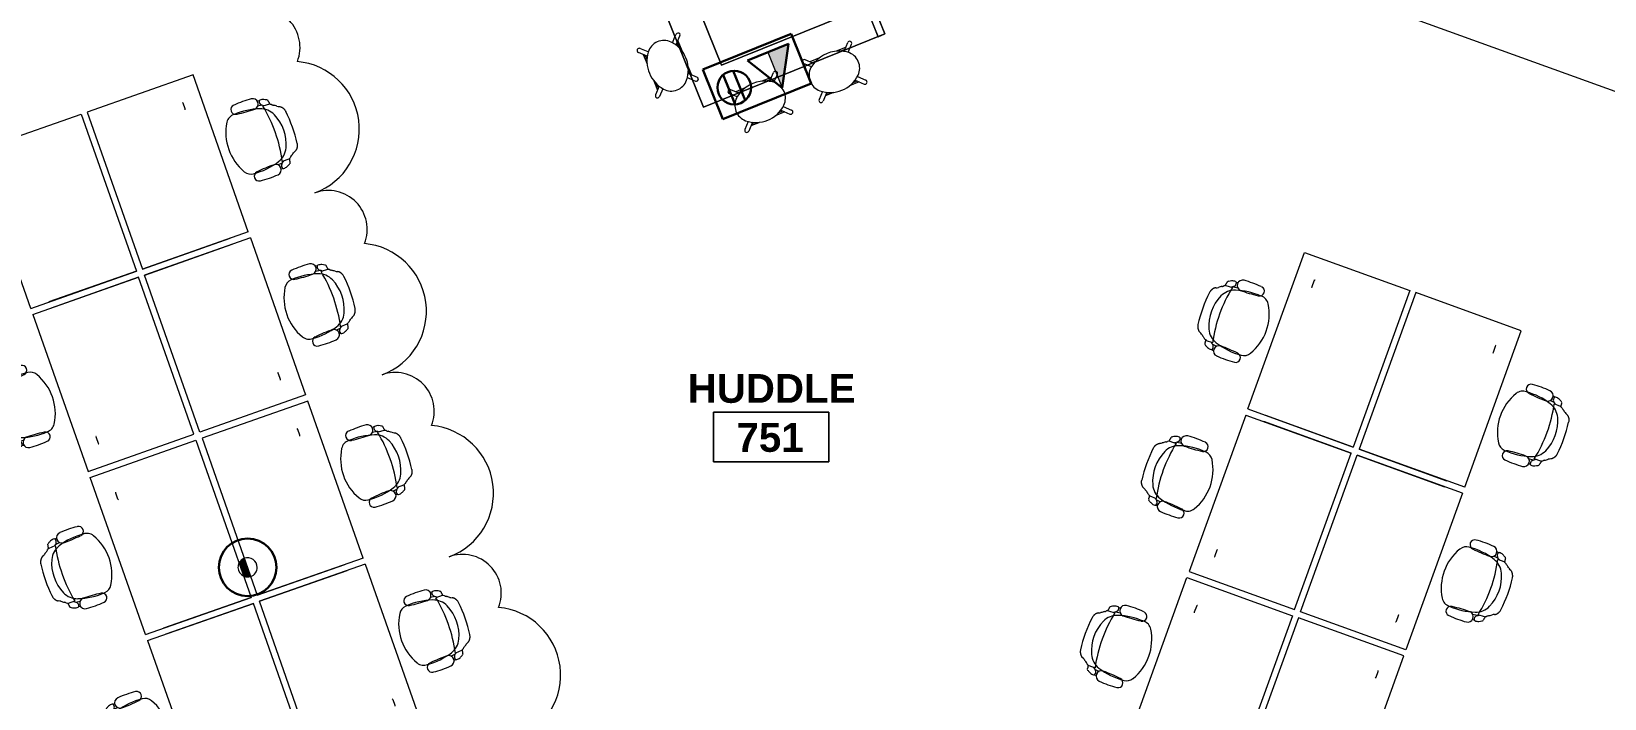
# Model space of a CAD drawing. Header units: inches. Extents: x -2349 to 1043, y -456 to 2193.
# Drawn here: x -1493.8 to -1002.6, y 446.9 to 655.2 of the extents above; entities that cross this region are included whole.
import ezdxf

# ---------------------------------------------------------------- set-up
doc = ezdxf.new("R2010")
doc.units = ezdxf.units.IN
doc.header["$MEASUREMENT"] = 0
for name, color, linetype, lineweight in [('A-ANNO-NOTE', 131, 'Continuous', 30), ('A-AREA-IDEN', 2, 'Continuous', 9), ('A-DETL-GENF', 92, 'Continuous', 9), ('E-ELEC-FIXT', 91, 'Continuous', 9), ('G-ANNO-REVC', 71, 'Continuous', 9), ('I-FURN', 30, 'Continuous', 9), ('Q-CASE', 31, 'Continuous', 9)]:
    doc.layers.add(name, color=color, linetype=linetype, lineweight=lineweight)
doc.styles.add('Swis721 Lt BT_B', font='', dxfattribs={"height": 9})
doc.styles.get('Swis721 Lt BT_B').set_extended_font_data('Swis721 Lt BT', bold=True)

# ---------------------------------------------------------------- blocks, each defined once
blk = doc.blocks.new('Casework 23 - Casework 3-8037858-7TH FLOOR POWER _ SIGNAL')
at = {"layer": 'I-FURN'}
for p, q in [((-1301.04, 679.14), (-1324.38, 669.71)), ((-1324.38, 669.71), (-1301.04, 679.14)), ((-1301.04, 679.14), (-1324.38, 669.71)), ((-1324.38, 669.71), (-1301.04, 679.14)), ((-1300.19, 677.03), (-1301.04, 679.14)), ((-1301.04, 679.14), (-1300.19, 677.03)), ((-1287.66, 646.01), (-1301.04, 679.14)), ((-1301.04, 679.14), (-1287.66, 646.01)), ((-1323.53, 667.6), (-1300.19, 677.03)), ((-1314.1, 671.41), (-1300.19, 677.03)), ((-1300.19, 677.03), (-1314.1, 671.41)), ((-1300.19, 677.03), (-1314.1, 671.41)), ((-1300.19, 677.03), (-1287.66, 646.01)), ((-1287.66, 646.01), (-1300.19, 677.03)), ((-1324.38, 669.71), (-1323.53, 667.6)), ((-1323.53, 667.6), (-1324.38, 669.71)), ((-1324.38, 669.71), (-1301.61, 613.34)), ((-1301.61, 613.34), (-1324.38, 669.71)), ((-1314.1, 671.41), (-1323.53, 667.6)), ((-1295.94, 626.48), (-1314.1, 671.41)), ((-1314.1, 671.41), (-1295.94, 626.48)), ((-1254.36, 659.46), (-1287.66, 646.01)), ((-1287.66, 646.01), (-1254.36, 659.46)), ((-1287.66, 646.01), (-1256.47, 658.61)), ((-1256.47, 658.61), (-1287.66, 646.01)), ((-1254.36, 659.46), (-1256.47, 658.61)), ((-1256.47, 658.61), (-1254.36, 659.46)), ((-1256.47, 658.61), (-1247.08, 635.37)), ((-1250.85, 644.7), (-1256.47, 658.61)), ((-1256.47, 658.61), (-1250.85, 644.7)), ((-1250.85, 644.7), (-1256.47, 658.61)), ((-1244.97, 636.22), (-1254.36, 659.46)), ((-1254.36, 659.46), (-1244.97, 636.22)), ((-1244.97, 636.22), (-1254.36, 659.46)), ((-1254.36, 659.46), (-1244.97, 636.22)), ((-1250.85, 644.7), (-1295.94, 626.48)), ((-1295.94, 626.48), (-1250.85, 644.7)), ((-1247.08, 635.37), (-1250.85, 644.7)), ((-1301.61, 613.34), (-1244.97, 636.22)), ((-1244.97, 636.22), (-1301.61, 613.34)), ((-1247.08, 635.37), (-1244.97, 636.22)), ((-1244.97, 636.22), (-1247.08, 635.37))]:
    blk.add_line(p, q, dxfattribs=at)
blk = doc.blocks.new('Steelcase Coalesse - Enea - Seating - Cafe Stool - Wood - Counter - Wood Seat-8447717-7TH FLOOR POWER _ SIGNAL')
at = {"layer": 'I-FURN'}
for p, q in [((-5.98, 11.26), (-8, 13.28)), ((-4.88, 12.03), (-7.07, 14.22)), ((-5.87, 13.02), (-2.62, 13.02)), ((-5.37, 12.52), (-3.95, 12.52)), ((2.84, 13.02), (5.52, 13.02)), ((5.52, 13.02), (2.84, 13.02)), ((5.01, 12.51), (4.14, 12.51)), ((4.73, 12.23), (6.86, 14.37)), ((5.87, 11.5), (7.8, 13.43)), ((-7.16, 2.14), (-8.1, 1.19)), ((-5.29, 2.14), (-7.17, 0.26)), ((-6.14, 3.16), (-7.16, 2.14)), ((-6, 1.43), (-2.81, 1.43)), ((-5.5, 1.93), (-4.13, 1.93)), ((-5.03, 2.4), (-5.29, 2.14)), ((2.84, 1.41), (6.02, 1.41)), ((5.52, 1.91), (4.27, 1.91)), ((5.09, 2.34), (5.29, 2.14)), ((5.29, 2.14), (7.17, 0.26)), ((6.22, 3.08), (7.16, 2.14)), ((7.16, 2.14), (8.1, 1.19))]:
    blk.add_line(p, q, dxfattribs=at)
for centre, radius, start, end in [((-7.53, 13.75), 0.661, 45, 225), ((-2.84, 7.14), 5.17, 132.4441, 231.0996), ((0.11, 3.73), 9.68, 48.3551, 131.6898), ((3.13, 7.15), 5.11, 310.0055, 48.1643), ((7.33, 13.9), 0.661, 315, 135), ((-7.64, 0.73), 0.661, 135, 315), ((0.08, 11.08), 10.07, 232.2276, 242.86), ((0.08, 11.08), 10.07, 242.86, 297.2966), ((0.08, 11.08), 10.07, 297.2966, 308.9187), ((7.64, 0.73), 0.661, 225, 45)]:
    blk.add_arc(centre, radius, start, end, dxfattribs=at)
blk = doc.blocks.new('Steelcase Coalesse - Enea - Seating - Cafe Stool - Wood - Counter - Wood Seat-V37-7TH FLOOR POWER _ SIGNAL')
at = {"layer": 'I-FURN'}
for p, q in [((-7.42, 12.7), (-8, 13.28)), ((-5.98, 11.26), (-7.42, 12.7)), ((-5.55, 12.7), (-7.07, 14.22)), ((-5.87, 13.02), (-2.62, 13.02)), ((-4.88, 12.03), (-5.55, 12.7)), ((-5.37, 12.52), (-3.95, 12.52)), ((2.84, 13.02), (5.52, 13.02)), ((5.52, 13.02), (2.84, 13.02)), ((5.01, 12.51), (4.14, 12.51)), ((4.73, 12.23), (5.2, 12.7)), ((5.2, 12.7), (6.86, 14.37)), ((5.87, 11.5), (7.07, 12.7)), ((7.07, 12.7), (7.8, 13.43)), ((-6.14, 3.16), (-8.1, 1.19)), ((-5.03, 2.4), (-7.17, 0.26)), ((-6, 1.43), (-2.81, 1.43)), ((-5.5, 1.93), (-4.13, 1.93)), ((2.84, 1.41), (6.02, 1.41)), ((5.52, 1.91), (4.27, 1.91)), ((5.09, 2.34), (7.17, 0.26)), ((6.22, 3.08), (8.1, 1.19))]:
    blk.add_line(p, q, dxfattribs=at)
for centre, radius, start, end in [((-7.53, 13.75), 0.661, 45, 225), ((-2.84, 7.14), 5.17, 132.4441, 231.0996), ((0.11, 3.73), 9.68, 110.9363, 131.6898), ((0.11, 3.73), 9.68, 103.9116, 110.9363), ((0.11, 3.73), 9.68, 69.0637, 103.9116), ((0.11, 3.73), 9.68, 48.3551, 69.0637), ((3.13, 7.15), 5.11, 310.0055, 48.1643), ((7.33, 13.9), 0.661, 315, 135), ((-7.64, 0.73), 0.661, 135, 315), ((0.08, 11.08), 10.07, 232.2276, 308.9187), ((7.64, 0.73), 0.661, 225, 45)]:
    blk.add_arc(centre, radius, start, end, dxfattribs=at)
blk = doc.blocks.new('Casework 19 - Casework 3-8570199-7TH FLOOR POWER _ SIGNAL')
at = {"layer": 'Q-CASE'}
for p, q in [((-933.07, 646.79), (-1075.8, 698.35)), ((-1086.71, 668.15), (-943.98, 616.58)), ((-943.98, 616.58), (-933.07, 646.79))]:
    blk.add_line(p, q, dxfattribs=at)
blk = doc.blocks.new('PS - System Furniture Poke-Thru - 120V-V77-7TH FLOOR POWER _ SIGNAL')
at = {"layer": 'E-ELEC-FIXT'}
blk.add_hatch(color=256, dxfattribs=at).paths.add_polyline_path([(0, -3), (0.77, -2.9), (0.94, -2.8), (-1.03, 2.8), (-1.5, 2.6), (-2.12, 2.12), (-2.65, 1.38), (-1.21, -2.72), (-0.78, -2.9)], flags=0)
at = {"layer": 'A-DETL-GENF'}
for start, end in [(152.439, 180), (180, 246.1359), (110.1244, 152.439), (360, 110.1244), (288.6524, 360), (246.1359, 288.6524)]:
    blk.add_arc((0, 0), 3, start, end, dxfattribs=at)
blk = doc.blocks.new('Steelcase - Ology - Desk Electric - Rectangular - 29__ D - 52_ x 35_-7821971-7TH FLOOR POWER _ SIGNAL')
at = {"layer": 'I-FURN'}
for p, q in [((-29, 23.78), (-29, -11.22)), ((-29, 23.78), (23, 23.78)), ((23, 23.78), (23, -11.22)), ((23, -11.22), (-29, -11.22))]:
    blk.add_line(p, q, dxfattribs=at)
blk = doc.blocks.new('Steelcase - Seating - Series 1 - Task Chair - Task Chair-7826191-7TH FLOOR POWER _ SIGNAL')
at = {"layer": 'I-FURN'}
for p, q in [((-11.19, 5.22), (-11.25, 5.79)), ((-9.88, 5.14), (-9.56, 4.85)), ((-9.56, 4.85), (-9.71, 6.23)), ((9.56, 4.85), (9.71, 6.22)), ((9.88, 5.14), (9.56, 4.85)), ((11.19, 5.22), (11.25, 5.79)), ((-10.17, 2.55), (-10.38, 2.55)), ((-9.09, 2.55), (-9.22, 4.65)), ((9.09, 2.55), (9.09, 4.68)), ((9.2, 4.34), (9.09, 4.19)), ((10.17, 2.55), (10.38, 2.55))]:
    blk.add_line(p, q, dxfattribs=at)
for centre, radius, start, end in [((-6.5, 14.17), 3.24, 121.2516, 182.5329), ((0, 3.46), 15.77, 58.7484, 121.2516), ((6.5, 14.16), 3.25, 4.2769, 58.7484), ((22.73, 9.96), 35.4, 175.0013, 184.2771), ((-11.04, 13.04), 1.5, 6.6891, 175.0013), ((11.73, 12.42), 21.53, 175.7231, 197.8999), ((-61.01, 7.05), 51.82, 0.295, 6.6891), ((-12.1, 12.55), 21.92, 342.1001, 4.8659), ((61.01, 7.18), 51.82, 173.3109, 179.7112), ((11.04, 13.04), 1.5, 4.9987, 173.3109), ((-22.73, 10.08), 35.4, 355.485, 4.9987), ((-10.88, 7.44), 1.69, 184.2771, 355.7229), ((-3.05, 7.65), 6, 197.8999, 245.746), ((3.05, 7.65), 6, 294.254, 342.1001), ((10.88, 7.43), 1.68, 179.7112, 355.485), ((-2.85, 9.17), 7.99, 212.7486, 217.2514), ((-0.12, 48.46), 44.74, 258.2624, 281.8839), ((0, 14.41), 13.41, 245.746, 294.254), ((2.85, 9.17), 7.99, 322.7486, 327.2514)]:
    blk.add_arc(centre, radius, start, end, dxfattribs=at)
for centre, major_axis, ratio, start_param, end_param in [((-9.53, 4.74), (-0.03, 2.1), 0.841362, 1.437975, 2.055322), ((-10.94, 4.92), (0.004, 0.422), 0.857374, 0.293852, 1.396344), ((-11.02, 3.62), (0.99, 1.63), 0.718676, 6.150324, 6.997733), ((11.02, 3.62), (-0.99, 1.63), 0.718676, 5.568638, 6.416046), ((10.94, 4.92), (-0.004, 0.422), 0.857374, 4.886841, 5.989333), ((9.53, 4.74), (0.03, 2.1), 0.841362, 4.227863, 4.84521), ((-8.59, 6.34), (-1.72, 5.94), 0.52706, 1.867354, 2.032914), ((-9.88, 3.86), (-0.31, 1.61), 0.651034, 2.090555, 2.375013), ((2.41, -4.34), (-12.7, 6.86), 0.060387, 6.047601, 6.170681), ((14.26, -36.92), (-23.61, 40.36), 0.024762, 0.196185, 0.257818), ((-4.52, -16.42), (-4.45, 18.42), 0.085659, 6.08302, 6.197318), ((-4.27, -16.52), (-4.71, 18.52), 0.083254, 6.023824, 6.082104), ((86.51, 0.26), (-95.89, 4.54), 0.22439, 0.152414, 0.195437), ((-7.15, -5.5), (-0.87, 6.2), 0.154562, 5.723362, 6.025046), ((7.16, -5.51), (0.87, 6.2), 0.154825, 0.257987, 0.559064), ((-86.51, 0.11), (95.89, 4.68), 0.223967, 6.087389, 6.130455), ((4.31, -16.54), (4.67, 18.53), 0.08384, 0.18012, 0.258824), ((4.62, -16.47), (4.35, 18.45), 0.086501, 0.088023, 0.178733), ((-14.1, -37.05), (23.45, 40.49), 0.023763, 6.024156, 6.086879), ((-2.41, -4.34), (12.7, 6.86), 0.060387, 0.112505, 0.235585), ((9.88, 3.86), (0.31, 1.61), 0.651034, 3.908172, 4.192631), ((8.59, 6.34), (1.72, 5.94), 0.52706, 4.250271, 4.415832), ((0.01, 31.09), (-37.17, 0.02), 0.886583, 1.428196, 1.714006)]:
    blk.add_ellipse(centre, major_axis=major_axis, ratio=ratio, start_param=start_param, end_param=end_param, dxfattribs=at)
for points, knots in [([(-9, 2.35), (-9.06, 2.35), (-9.17, 2.37), (-9.39, 2.4), (-9.6, 2.44), (-9.74, 2.47), (-9.81, 2.49), (-9.84, 2.5), (-9.85, 2.5)], [0, 0, 0, 0, 0.142857, 0.285714, 0.571429, 0.785714, 0.892857, 1, 1, 1, 1]), ([(9, 2.35), (9.06, 2.35), (9.17, 2.37), (9.39, 2.4), (9.6, 2.44), (9.74, 2.47), (9.81, 2.49), (9.84, 2.5), (9.85, 2.5)], [0, 0, 0, 0, 0.142857, 0.285714, 0.571429, 0.785714, 0.892857, 1, 1, 1, 1]), ([(-7.38, -0.17), (-7.35, -0.26), (-7.27, -0.4), (-7.14, -0.56), (-7.05, -0.66), (-6.98, -0.73), (-6.91, -0.8), (-6.83, -0.86), (-6.74, -0.93), (-6.65, -1), (-6.56, -1.06), (-6.46, -1.12), (-6.36, -1.18), (-6.25, -1.24), (-6.14, -1.29), (-5.99, -1.35), (-5.72, -1.45), (-5.46, -1.5), (-5.29, -1.53)], [-1, -1, -1, -1, -0.833333, -0.75, -0.708333, -0.666667, -0.625, -0.583333, -0.541667, -0.5, -0.458333, -0.416667, -0.375, -0.333333, -0.291667, -0.25, -0.166667, 0, 0, 0, 0]), ([(5.29, -1.53), (5.46, -1.51), (5.72, -1.45), (5.99, -1.36), (6.14, -1.29), (6.25, -1.24), (6.36, -1.19), (6.46, -1.13), (6.56, -1.07), (6.65, -1), (6.74, -0.94), (6.83, -0.87), (6.91, -0.8), (6.98, -0.73), (7.05, -0.66), (7.14, -0.57), (7.27, -0.4), (7.35, -0.26), (7.38, -0.18)], [-1, -1, -1, -1, -0.833333, -0.75, -0.708333, -0.666667, -0.625, -0.583333, -0.541667, -0.5, -0.458333, -0.416667, -0.375, -0.333333, -0.291667, -0.25, -0.166667, 0, 0, 0, 0])]:
    blk.add_open_spline(points, degree=3, knots=knots, dxfattribs=at)
blk = doc.blocks.new('Steelcase - Ology - Desk Electric - Base - Rectangular - 29__ D - 34__ W - 76__ W-7821973-7TH FLOOR POWER _ SIGNAL')
at = {"layer": 'I-FURN'}
for p, q in [((-28.68, -11.22), (-28.68, 17.78)), ((13.8, 17.83), (14.11, 17.9)), ((13.8, 17.79), (13.8, 17.83)), ((14.11, 17.9), (16.01, 17.9)), ((16.01, 17.9), (16.31, 17.83)), ((16.31, 17.83), (16.31, 17.79))]:
    blk.add_line(p, q, dxfattribs=at)
blk = doc.blocks.new('Steelcase - Ology - Desk Electric - Rectangular - 29__ D - 52_ x 35_-V30-7TH FLOOR POWER _ SIGNAL')
at = {"layer": 'I-FURN'}
for p, q in [((-29, -23.78), (-29, 11.22)), ((23, 11.22), (-29, 11.22)), ((23, -23.78), (23, 11.22)), ((-29, -23.78), (23, -23.78))]:
    blk.add_line(p, q, dxfattribs=at)
blk = doc.blocks.new('Steelcase - Seating - Series 1 - Task Chair - Task Chair-7826190-7TH FLOOR POWER _ SIGNAL')
at = {"layer": 'I-FURN'}
for p, q in [((-10.17, -2.55), (-10.38, -2.55)), ((-9.88, -5.14), (-9.56, -4.85)), ((-9.56, -4.85), (-9.71, -6.23)), ((-9.09, -2.55), (-9.22, -4.65)), ((9.09, -2.55), (9.09, -4.68)), ((9.2, -4.34), (9.09, -4.19)), ((9.88, -5.14), (9.56, -4.85)), ((9.56, -4.85), (9.71, -6.22)), ((10.17, -2.55), (10.38, -2.55)), ((-11.19, -5.22), (-11.25, -5.79)), ((11.19, -5.22), (11.25, -5.79))]:
    blk.add_line(p, q, dxfattribs=at)
for centre, radius, start, end in [((-2.85, -9.17), 7.99, 142.7486, 147.2514), ((-0.12, -48.46), 44.74, 78.1161, 101.7376), ((-3.05, -7.65), 6, 114.254, 162.1001), ((0, -14.41), 13.41, 65.746, 114.254), ((3.05, -7.65), 6, 17.8999, 65.746), ((2.85, -9.17), 7.99, 32.7486, 37.2514), ((22.73, -9.96), 35.4, 175.7229, 184.9987), ((-10.88, -7.44), 1.69, 4.2771, 175.7229), ((11.73, -12.42), 21.53, 162.1001, 184.2769), ((-61.01, -7.05), 51.82, 353.3109, 359.705), ((-12.1, -12.55), 21.92, 355.1341, 17.8999), ((10.88, -7.43), 1.68, 4.515, 180.2888), ((61.01, -7.18), 51.82, 180.2888, 186.6891), ((-22.73, -10.08), 35.4, 355.0013, 4.515), ((-11.04, -13.04), 1.5, 184.9987, 353.3109), ((-6.5, -14.17), 3.24, 177.4671, 238.7484), ((6.5, -14.16), 3.25, 301.2516, 355.7231), ((11.04, -13.04), 1.5, 186.6891, 355.0013), ((0, -3.46), 15.77, 238.7484, 301.2516)]:
    blk.add_arc(centre, radius, start, end, dxfattribs=at)
for centre, major_axis, ratio, start_param, end_param in [((-7.15, 5.5), (0.87, 6.2), 0.154562, 3.399732, 3.701416), ((0.01, -31.09), (37.17, 0.02), 0.886583, 1.427587, 1.713397), ((7.16, 5.51), (-0.87, 6.2), 0.154825, 2.582529, 2.883606), ((-9.53, -4.74), (0.03, 2.1), 0.841362, 1.08627, 1.703617), ((-8.59, -6.34), (1.72, 5.94), 0.52706, 1.108678, 1.274239), ((-9.88, -3.86), (0.31, 1.61), 0.651034, 0.76658, 1.051038), ((2.41, 4.34), (12.7, 6.86), 0.060387, 3.254097, 3.377177), ((14.26, 36.92), (23.61, 40.36), 0.024762, 2.883774, 2.945408), ((-4.52, 16.42), (4.45, 18.42), 0.085659, 3.22746, 3.341758), ((-4.27, 16.52), (4.71, 18.52), 0.083254, 3.342674, 3.400954), ((86.51, -0.26), (95.89, 4.54), 0.22439, 2.946156, 2.989179), ((-86.51, -0.11), (-95.89, 4.68), 0.223967, 3.294323, 3.337389), ((4.31, 16.54), (-4.67, 18.53), 0.08384, 2.882769, 2.961473), ((4.62, 16.47), (-4.35, 18.45), 0.086501, 2.96286, 3.053569), ((-14.1, 37.05), (-23.45, 40.49), 0.023763, 3.337899, 3.400622), ((-2.41, 4.34), (-12.7, 6.86), 0.060387, 2.906008, 3.029088), ((9.88, -3.86), (-0.31, 1.61), 0.651034, 5.232147, 5.516606), ((8.59, -6.34), (-1.72, 5.94), 0.52706, 5.008946, 5.174507), ((9.53, -4.74), (-0.03, 2.1), 0.841362, 4.579568, 5.196915), ((-10.94, -4.92), (-0.004, 0.422), 0.857374, 1.745249, 2.84774), ((-11.02, -3.62), (-0.99, 1.63), 0.718676, 2.427045, 3.274454), ((11.02, -3.62), (0.99, 1.63), 0.718676, 3.008732, 3.85614), ((10.94, -4.92), (0.004, 0.422), 0.857374, 3.435445, 4.537937)]:
    blk.add_ellipse(centre, major_axis=major_axis, ratio=ratio, start_param=start_param, end_param=end_param, dxfattribs=at)
for points, knots in [([(-7.38, 0.17), (-7.35, 0.26), (-7.27, 0.4), (-7.14, 0.56), (-7.05, 0.66), (-6.98, 0.73), (-6.91, 0.8), (-6.83, 0.86), (-6.74, 0.93), (-6.65, 1), (-6.56, 1.06), (-6.46, 1.12), (-6.36, 1.18), (-6.25, 1.24), (-6.14, 1.29), (-5.99, 1.35), (-5.72, 1.45), (-5.46, 1.5), (-5.29, 1.53)], [-1, -1, -1, -1, -0.833333, -0.75, -0.708333, -0.666667, -0.625, -0.583333, -0.541667, -0.5, -0.458333, -0.416667, -0.375, -0.333333, -0.291667, -0.25, -0.166667, 0, 0, 0, 0]), ([(5.29, 1.53), (5.46, 1.51), (5.72, 1.45), (5.99, 1.36), (6.14, 1.29), (6.25, 1.24), (6.36, 1.19), (6.46, 1.13), (6.56, 1.07), (6.65, 1), (6.74, 0.94), (6.83, 0.87), (6.91, 0.8), (6.98, 0.73), (7.05, 0.66), (7.14, 0.57), (7.27, 0.4), (7.35, 0.26), (7.38, 0.18)], [-1, -1, -1, -1, -0.833333, -0.75, -0.708333, -0.666667, -0.625, -0.583333, -0.541667, -0.5, -0.458333, -0.416667, -0.375, -0.333333, -0.291667, -0.25, -0.166667, 0, 0, 0, 0]), ([(-9, -2.35), (-9.06, -2.35), (-9.17, -2.37), (-9.39, -2.4), (-9.6, -2.44), (-9.74, -2.47), (-9.81, -2.49), (-9.84, -2.5), (-9.85, -2.5)], [0, 0, 0, 0, 0.142857, 0.285714, 0.571429, 0.785714, 0.892857, 1, 1, 1, 1]), ([(9, -2.35), (9.06, -2.35), (9.17, -2.37), (9.39, -2.4), (9.6, -2.44), (9.74, -2.47), (9.81, -2.49), (9.84, -2.5), (9.85, -2.5)], [0, 0, 0, 0, 0.142857, 0.285714, 0.571429, 0.785714, 0.892857, 1, 1, 1, 1])]:
    blk.add_open_spline(points, degree=3, knots=knots, dxfattribs=at)
blk = doc.blocks.new('Steelcase - Ology - Desk Electric - Base - Rectangular - 29__ D - 34__ W - 76__ W-7821946-7TH FLOOR POWER _ SIGNAL')
at = {"layer": 'I-FURN'}
for p, q in [((-28.68, 11.22), (-28.68, -17.78)), ((13.8, -17.79), (13.8, -17.83)), ((13.8, -17.83), (14.11, -17.9)), ((14.11, -17.9), (16.01, -17.9)), ((16.01, -17.9), (16.31, -17.83)), ((16.31, -17.83), (16.31, -17.79))]:
    blk.add_line(p, q, dxfattribs=at)
blk = doc.blocks.new('Steelcase - Ology - Desk Electric - Rectangular - 29__ D - 52_ x 35_-7821944-7TH FLOOR POWER _ SIGNAL')
at = {"layer": 'I-FURN'}
for p, q in [((-29, -23.78), (-29, 11.22)), ((23, 11.22), (-29, 11.22)), ((23, -23.78), (23, 11.22)), ((-29, -23.78), (23, -23.78))]:
    blk.add_line(p, q, dxfattribs=at)
blk = doc.blocks.new('Steelcase - Ology - Desk Electric - Rectangular - 29__ D - 52_ x 35_-V31-7TH FLOOR POWER _ SIGNAL')
at = {"layer": 'I-FURN'}
for p, q in [((-29, 23.78), (-29, -11.22)), ((-29, 23.78), (23, 23.78)), ((23, 23.78), (23, -11.22)), ((23, -11.22), (-29, -11.22))]:
    blk.add_line(p, q, dxfattribs=at)
blk = doc.blocks.new('Room Tag - Room Name and Number-3379422-7TH FLOOR POWER _ SIGNAL')
at = {"layer": 'A-AREA-IDEN'}
for p, q in [((-0.1881, -0.1636), (-0.1881, -0.0018)), ((-0.1881, -0.0018), (0.1869, -0.0018)), ((0.1869, -0.0018), (-0.1881, -0.0018)), ((-0.1881, -0.0018), (-0.1881, -0.1636)), ((0.1869, -0.0018), (0.1869, -0.1636)), ((0.1869, -0.1636), (0.1869, -0.0018)), ((0.1869, -0.1636), (-0.1881, -0.1636)), ((-0.1881, -0.1636), (0.1869, -0.1636))]:
    blk.add_line(p, q, dxfattribs=at)
blk = doc.blocks.new('Family - ___-9745694-7TH FLOOR POWER _ SIGNAL')
at = {"layer": 'G-ANNO-REVC'}
for centre, radius, start, end in [((-1422.05, 650.28), 12.12, 338.4226, 110.2329), ((-1412.62, 624.71), 21.2, 290.2329, 85.0241), ((-1401.1, 593.44), 12.12, 338.4226, 110.2329), ((-1391.67, 567.86), 21.2, 290.2329, 85.0241), ((-1380.15, 536.6), 12.12, 338.4226, 110.2329), ((-1370.72, 511.02), 21.2, 290.2329, 85.0241), ((-1359.2, 479.76), 12.12, 338.4226, 110.2329), ((-1349.77, 454.18), 21.2, 290.2329, 85.0241)]:
    blk.add_arc(centre, radius, start, end, dxfattribs=at)

msp = doc.modelspace()

# ---------------------------------------------------------------- hatches: boundary and pattern name
at = {"layer": 'A-ANNO-NOTE', "lineweight": 9}
msp.add_hatch(color=256, dxfattribs=at).paths.add_polyline_path([(-1259.34, 637.67), (-1257.42, 651.39), (-1263.84, 648.8)], flags=0)

# ---------------------------------------------------------------- linework, layer by layer
at = {"layer": 'A-ANNO-NOTE'}
for p, q in [((-1284.18, 643.4), (-1256.63, 654.53)), ((-1256.63, 654.53), (-1250.33, 638.95)), ((-1270.26, 646.2), (-1257.42, 651.39)), ((-1257.42, 651.39), (-1259.34, 637.67)), ((-1259.34, 637.67), (-1270.26, 646.2)), ((-1277.88, 627.81), (-1284.18, 643.4)), ((-1250.33, 638.95), (-1277.88, 627.81)), ((-1274.06, 632.47), (-1277.79, 641.69)), ((-1270.93, 633.74), (-1274.66, 642.96))]:
    msp.add_line(p, q, dxfattribs=at)
at = {"layer": 'A-ANNO-NOTE', "lineweight": 9}
for p, q in [((-1257.42, 651.39), (-1263.84, 648.8)), ((-1263.84, 648.8), (-1259.34, 637.67)), ((-1259.34, 637.67), (-1257.42, 651.39))]:
    msp.add_line(p, q, dxfattribs=at)
at = {"layer": 'A-ANNO-NOTE'}
for centre, radius in [((-1274.36, 637.72), 5.25), ((-1426.31, 487.85), 9)]:
    msp.add_circle(centre, radius, dxfattribs=at)

# ---------------------------------------------------------------- block references
at = {"layer": 'A-AREA-IDEN', "xscale": 95.99999999999994, "yscale": 95.99999999999994, "zscale": 95.99999999999994}
msp.add_blockref('Room Tag - Room Name and Number-3379422-7TH FLOOR POWER _ SIGNAL', (-1262.77, 536.53), dxfattribs=at)
at = {"layer": 'E-ELEC-FIXT'}
msp.add_blockref('PS - System Furniture Poke-Thru - 120V-V77-7TH FLOOR POWER _ SIGNAL', (-1426.31, 487.85), dxfattribs=at)
at = {"layer": 'G-ANNO-REVC'}
msp.add_blockref('Family - ___-9745694-7TH FLOOR POWER _ SIGNAL', (0, 0), dxfattribs=at)
at = {"layer": 'I-FURN'}
msp.add_blockref('Casework 23 - Casework 3-8037858-7TH FLOOR POWER _ SIGNAL', (17.65, 18.23), dxfattribs=at)
for name, p, rotation in [('Steelcase Coalesse - Enea - Seating - Cafe Stool - Wood - Counter - Wood Seat-V37-7TH FLOOR POWER _ SIGNAL', (-1301.85, 641.96), 291.9999999999983), ('Steelcase Coalesse - Enea - Seating - Cafe Stool - Wood - Counter - Wood Seat-8447717-7TH FLOOR POWER _ SIGNAL', (-1245.66, 649.34), 201.9999999999984), ('Steelcase - Ology - Desk Electric - Rectangular - 29__ D - 52_ x 35_-7821944-7TH FLOOR POWER _ SIGNAL', (-1458.15, 612.1), 109.3735931241777), ('Steelcase Coalesse - Enea - Seating - Cafe Stool - Wood - Counter - Wood Seat-8447717-7TH FLOOR POWER _ SIGNAL', (-1268.84, 639.98), 201.9999999999984), ('Steelcase - Seating - Series 1 - Task Chair - Task Chair-7826190-7TH FLOOR POWER _ SIGNAL', (-1414.07, 624.77), 289.3735931241781), ('Steelcase - Ology - Desk Electric - Rectangular - 29__ D - 52_ x 35_-7821971-7TH FLOOR POWER _ SIGNAL', (-1481.21, 603.99), 109.3735931241764), ('Steelcase - Ology - Desk Electric - Base - Rectangular - 29__ D - 34__ W - 76__ W-7821946-7TH FLOOR POWER _ SIGNAL', (-1458.04, 611.8), 109.3735931241777), ('Steelcase - Ology - Desk Electric - Base - Rectangular - 29__ D - 34__ W - 76__ W-7821973-7TH FLOOR POWER _ SIGNAL', (-1481.1, 603.69), 109.3735931241764), ('Steelcase - Ology - Desk Electric - Rectangular - 29__ D - 52_ x 35_-7821971-7TH FLOOR POWER _ SIGNAL', (-1438.25, 555.5), 289.3735931241775), ('Steelcase - Ology - Desk Electric - Base - Rectangular - 29__ D - 34__ W - 76__ W-7821973-7TH FLOOR POWER _ SIGNAL', (-1438.35, 555.8), 289.3735931241775), ('Steelcase - Seating - Series 1 - Task Chair - Task Chair-7826191-7TH FLOOR POWER _ SIGNAL', (-1395.94, 573.2), 109.3735931241772), ('Steelcase - Ology - Desk Electric - Rectangular - 29__ D - 52_ x 35_-7821971-7TH FLOOR POWER _ SIGNAL', (-1081.76, 556.51), 70.14595711552266), ('Steelcase - Seating - Series 1 - Task Chair - Task Chair-7826191-7TH FLOOR POWER _ SIGNAL', (-1126.31, 568.17), 250.1459571155219), ('Steelcase - Ology - Desk Electric - Rectangular - 29__ D - 52_ x 35_-7821944-7TH FLOOR POWER _ SIGNAL', (-1461.3, 547.39), 289.3735931241766), ('Steelcase - Ology - Desk Electric - Base - Rectangular - 29__ D - 34__ W - 76__ W-7821946-7TH FLOOR POWER _ SIGNAL', (-1461.41, 547.69), 289.3735931241766), ('Steelcase - Ology - Desk Electric - Base - Rectangular - 29__ D - 34__ W - 76__ W-7821973-7TH FLOOR POWER _ SIGNAL', (-1081.87, 556.21), 70.14595711552266), ('Steelcase - Ology - Desk Electric - Rectangular - 29__ D - 52_ x 35_-7821944-7TH FLOOR POWER _ SIGNAL', (-1058.77, 548.21), 70.14595711552307), ('Steelcase - Ology - Desk Electric - Base - Rectangular - 29__ D - 34__ W - 76__ W-7821946-7TH FLOOR POWER _ SIGNAL', (-1058.88, 547.91), 70.14595711552307), ('Steelcase - Seating - Series 1 - Task Chair - Task Chair-7826190-7TH FLOOR POWER _ SIGNAL', (-1505.38, 534.72), 109.3735931241769), ('Steelcase - Seating - Series 1 - Task Chair - Task Chair-7826190-7TH FLOOR POWER _ SIGNAL', (-1017.04, 528.72), 250.1459571155237), ('Steelcase - Ology - Desk Electric - Rectangular - 29__ D - 52_ x 35_-V30-7TH FLOOR POWER _ SIGNAL', (-1422.32, 510.22), 109.3735931241775), ('Steelcase - Seating - Series 1 - Task Chair - Task Chair-7826190-7TH FLOOR POWER _ SIGNAL', (-1378.25, 522.89), 289.3735931241778), ('Steelcase - Ology - Desk Electric - Rectangular - 29__ D - 52_ x 35_-7821944-7TH FLOOR POWER _ SIGNAL', (-1102.14, 500.08), 250.1459571155228), ('Steelcase - Ology - Desk Electric - Base - Rectangular - 29__ D - 34__ W - 76__ W-7821946-7TH FLOOR POWER _ SIGNAL', (-1422.22, 509.91), 109.3735931241775), ('Steelcase - Seating - Series 1 - Task Chair - Task Chair-7826190-7TH FLOOR POWER _ SIGNAL', (-1143.86, 519.58), 70.14595711552344), ('Steelcase - Ology - Desk Electric - Base - Rectangular - 29__ D - 34__ W - 76__ W-7821946-7TH FLOOR POWER _ SIGNAL', (-1102.03, 500.38), 250.1459571155228), ('Steelcase - Ology - Desk Electric - Rectangular - 29__ D - 52_ x 35_-V31-7TH FLOOR POWER _ SIGNAL', (-1445.38, 502.11), 109.3735931241767), ('Steelcase - Ology - Desk Electric - Base - Rectangular - 29__ D - 34__ W - 76__ W-7821973-7TH FLOOR POWER _ SIGNAL', (-1445.27, 501.81), 109.3735931241767), ('Steelcase - Ology - Desk Electric - Rectangular - 29__ D - 52_ x 35_-7821971-7TH FLOOR POWER _ SIGNAL', (-1079.15, 491.78), 250.145957115523), ('Steelcase - Ology - Desk Electric - Base - Rectangular - 29__ D - 34__ W - 76__ W-7821973-7TH FLOOR POWER _ SIGNAL', (-1079.04, 492.08), 250.145957115523), ('Steelcase - Seating - Series 1 - Task Chair - Task Chair-7826191-7TH FLOOR POWER _ SIGNAL', (-1487.69, 484.4), 289.3735931241763), ('Steelcase - Seating - Series 1 - Task Chair - Task Chair-7826191-7TH FLOOR POWER _ SIGNAL', (-1034.59, 480.12), 70.1459571155223), ('Steelcase - Ology - Desk Electric - Rectangular - 29__ D - 52_ x 35_-7821971-7TH FLOOR POWER _ SIGNAL', (-1402.42, 453.61), 289.3735931241773), ('Steelcase - Ology - Desk Electric - Base - Rectangular - 29__ D - 34__ W - 76__ W-7821973-7TH FLOOR POWER _ SIGNAL', (-1402.53, 453.92), 289.3735931241773), ('Steelcase - Seating - Series 1 - Task Chair - Task Chair-7826191-7TH FLOOR POWER _ SIGNAL', (-1360.11, 471.32), 109.3735931241769), ('Steelcase - Ology - Desk Electric - Rectangular - 29__ D - 52_ x 35_-7821971-7TH FLOOR POWER _ SIGNAL', (-1118.44, 454.93), 70.14595711552292), ('Steelcase - Ology - Desk Electric - Rectangular - 29__ D - 52_ x 35_-7821944-7TH FLOOR POWER _ SIGNAL', (-1425.48, 445.51), 289.3735931241768), ('Steelcase - Ology - Desk Electric - Base - Rectangular - 29__ D - 34__ W - 76__ W-7821946-7TH FLOOR POWER _ SIGNAL', (-1425.58, 445.81), 289.3735931241768), ('Steelcase - Seating - Series 1 - Task Chair - Task Chair-7826191-7TH FLOOR POWER _ SIGNAL', (-1162.99, 466.59), 250.1459571155223), ('Steelcase - Ology - Desk Electric - Base - Rectangular - 29__ D - 34__ W - 76__ W-7821973-7TH FLOOR POWER _ SIGNAL', (-1118.55, 454.63), 70.14595711552292), ('Steelcase - Ology - Desk Electric - Rectangular - 29__ D - 52_ x 35_-7821944-7TH FLOOR POWER _ SIGNAL', (-1095.45, 446.63), 70.1459571155228), ('Steelcase - Ology - Desk Electric - Base - Rectangular - 29__ D - 34__ W - 76__ W-7821946-7TH FLOOR POWER _ SIGNAL', (-1095.56, 446.33), 70.1459571155228), ('Steelcase - Seating - Series 1 - Task Chair - Task Chair-7826190-7TH FLOOR POWER _ SIGNAL', (-1469.56, 432.83), 109.3735931241772)]:
    msp.add_blockref(name, p, dxfattribs=dict(at, rotation=rotation))
at = {"layer": 'Q-CASE'}
msp.add_blockref('Casework 19 - Casework 3-8570199-7TH FLOOR POWER _ SIGNAL', (0, 0), dxfattribs=at)

# ---------------------------------------------------------------- texts
at = {"layer": 'A-AREA-IDEN', "char_height": 9, "attachment_point": 1, "style": 'Swis721 Lt BT_B'}
for s, insert, width in [('HUDDLE', (-1288.89, 548.24), 63.024), ('751', (-1273.66, 532.93), 25.452)]:
    msp.add_mtext(s, dxfattribs=dict(at, insert=insert, width=width))

doc.saveas('drawing.dxf')
